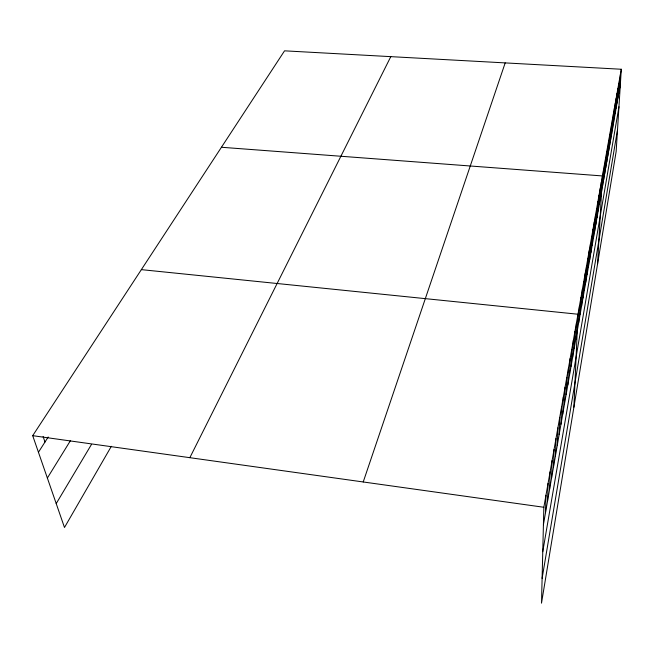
<?xml version="1.0" encoding="UTF-8"?>
<svg xmlns="http://www.w3.org/2000/svg" width="654" height="654" viewBox="0 0 654 654"><rect width="100%" height="100%" fill="white"/><g stroke="black" fill="none" stroke-linecap="round" stroke-linejoin="round"><path stroke-width="0.98" d="M621.3 69.25L543.842 507.267L541.504 603.168L616.158 151.458L621.3 69.25L284.547 50.832L32.7 435.67L64.484 527.484L111.335 446.314M545.526 512.638L545.976 495.225M547.586 500.817L548.06 483.42M549.613 489.233L550.104 471.861M551.592 477.878L552.107 460.53M553.537 466.743L554.069 449.429M555.442 455.822L555.998 438.54M557.314 445.112L557.887 427.863M559.145 434.608L559.734 417.391M560.952 424.299L561.557 407.123M562.718 414.178L563.339 397.043M564.451 404.254L565.081 387.152M566.151 394.501L566.797 377.448M567.819 384.936L568.481 367.924M569.462 375.535L570.141 358.564M571.073 366.305L571.768 349.383M572.659 357.231L573.362 340.358M574.212 348.329L574.923 331.496M575.741 339.573L576.468 322.79M573.893 407.189L577.981 314.231L141.354 269.636M578.716 322.504L579.469 305.827M580.172 314.19L580.924 297.562M581.602 306.015L582.362 289.436M583 297.979L583.777 281.449M584.382 290.065L585.166 273.593M585.739 282.291L586.532 265.867M587.079 274.639L587.872 258.273M588.396 267.11L589.197 250.793M589.687 259.703L590.497 243.443M590.954 252.411L591.78 236.208M592.213 245.234L593.039 229.088M593.448 238.17L594.273 222.074M594.658 231.214L595.492 215.174M595.851 224.371L596.693 208.381M597.028 217.627L597.879 201.694M598.189 210.98L599.048 195.105M599.334 204.44L600.192 188.622M600.462 197.99L601.32 182.237M597.592 263.815L602.432 175.942L221.436 147.264M602.636 185.515L603.503 169.868M603.691 179.482L604.566 163.884M604.729 173.531L605.604 157.99M605.751 167.661L606.634 152.178M606.765 161.873L607.648 146.447M607.762 156.167L608.645 140.798M608.743 150.543L609.634 135.223M609.716 144.992L610.607 129.729M610.673 139.515L611.564 124.309M611.613 134.111L612.512 118.963M612.545 128.781L613.444 113.69M613.46 123.524L614.359 108.482M614.368 118.341L615.267 103.348M615.259 113.216L616.166 98.288M616.142 108.163L617.049 93.285M617.016 103.177L617.924 88.355M617.875 98.255L618.782 83.483M618.725 93.391L619.632 78.676M619.559 88.592L620.474 73.935M542.109 578.349L617.515 129.737M542.763 551.69L618.954 106.757M543.417 524.704L620.384 83.859M363.223 481.965L505.19 62.898M189.848 457.677L390.806 56.636M56.211 503.588L91.511 444.377M47.366 478.033L70.558 440.453M38.447 452.257L48.2 437.003M32.7 435.67L543.842 507.267M43.115 436.504L44.987 442.03"/></g></svg>
